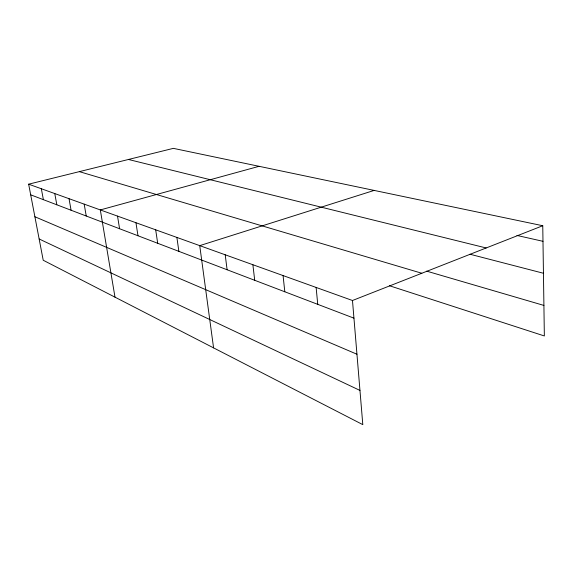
<?xml version="1.0" encoding="UTF-8"?>
<svg xmlns="http://www.w3.org/2000/svg" width="573" height="573" viewBox="0 0 573 573"><rect width="100%" height="100%" fill="white"/><g stroke="black" fill="none" stroke-linecap="round" stroke-linejoin="round"><path stroke-width="0.86" d="M352.481 300.503L362.809 424.643L43.219 260.242L28.65 184.184L352.481 300.503L542.76 225.733L544.35 335.957L389.375 285.712M374.162 190.415L199.733 245.638L213.579 347.883M259.082 166.313L100.311 209.926L115.001 297.172M28.65 184.184L173.361 148.357L542.76 225.733M516.946 235.439L542.989 241.319M128.452 159.473L486.176 247.966M469.975 254.233L543.448 273.264M426.677 271.144L543.913 305.43M79.339 171.635L421.814 273.257M30.691 194.82L353.949 318.158M34.889 216.744L356.95 354.229M39.15 238.984L359.959 390.421M41.335 188.739L43.383 199.669M54.772 193.567L56.827 204.797M69.025 198.688L71.088 210.241M84.181 204.131L86.244 216.021M117.529 216.107L119.585 228.742M135.944 222.725L137.986 235.761M155.677 229.809L157.697 243.281M176.885 237.43L178.876 251.361M225.203 254.784L227.101 269.761M252.879 264.726L254.713 280.297M283.069 275.57L284.81 291.779M316.124 287.445L317.743 304.342"/></g></svg>
